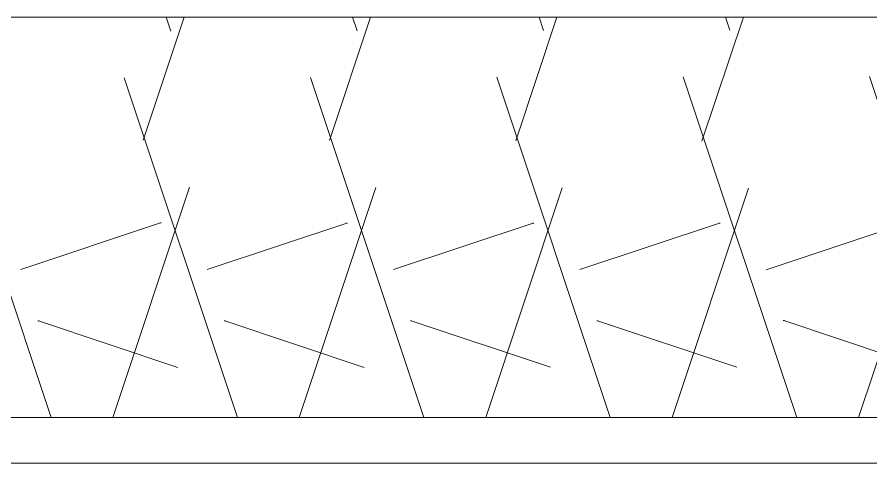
# Model space of a CAD drawing. Header units: inches. Extents: x -4169 to -1846, y 9706 to 12377.
# Drawn here: x -3201.75 to -3190.02, y 10355.1 to 10361.54 of the extents above; entities that cross this region are included whole.
import ezdxf

# ---------------------------------------------------------------- set-up
doc = ezdxf.new("R2010")
doc.units = ezdxf.units.IN
doc.header["$MEASUREMENT"] = 0
doc.layers.add('A-WALL', color=113, linetype='Continuous', lineweight=18)
doc.layers.add('A-WALL-PATT-4', color=111, linetype='Continuous', lineweight=9)

msp = doc.modelspace()

# ---------------------------------------------------------------- hatches: boundary and pattern name
at = {"layer": 'A-WALL-PATT-4'}
h = msp.add_hatch(dxfattribs=at)
h.set_pattern_fill('FP_12', color=256, style=0, pattern_type=2)
h.set_pattern_definition([(161.57, (0.32, 0.32), (-2.560496185, -0.000537386), [0, -18.214, 2.022, 0]), (18.43, (-0.32, 0.32), (-2.560496185, 0.000537386), [0, -18.214, 2.022, 0]), (108.43, (0.32, 0.32), (1.27922091, -6.400876726), [6.07, -14.166]), (71.57, (-0.32, 0.32), (1.27922091, 6.400876726), [6.07, -14.166])])
h.paths.add_polyline_path([(-3202.374, 10356.039), (-3184.424, 10356.039), (-3184.424, 10361.539), (-3202.374, 10361.539), (-3202.374, 10359.725)], flags=0)
h.paths.add_polyline_path([(-3144.424, 10356.039), (-3138.874, 10356.039), (-3138.874, 10361.539), (-3144.424, 10361.539), (-3144.424, 10356.727)], flags=0)
h = msp.add_hatch(dxfattribs=at)
h.set_pattern_fill('FP_1', color=256, style=0, pattern_type=2)
h.set_pattern_definition([(0, (0, 0), (20.48, 5.12), [0.845, -14.515, 0.845, -14.515, -81.92]), (0, (0, 0), (20.48, 5.12), [-30.72, 0.845, -29.875, 0.845, -14.515, -35.84]), (0, (0, 0), (20.48, 5.12), [-76.8, 0.845, -9.395, 0.845, -24.755]), (120, (7.68, 2.56), (-14.67405, 15.1762003), [0.845, -14.515, 0.845, -14.515, -81.92]), (120, (7.68, 2.56), (-14.67405, 15.1762003), [-30.72, 0.845, -29.875, 0.845, -14.515, -35.84]), (120, (7.68, 2.56), (-14.67405, 15.1762003), [-76.8, 0.845, -9.395, 0.845, -24.755]), (240, (10.24, 12.8), (-5.80595, -20.2962003), [0.845, -14.515, 0.845, -14.515, -81.92]), (240, (10.24, 12.8), (-5.80595, -20.2962003), [-30.72, 0.845, -29.875, 0.845, -14.515, -35.84]), (240, (10.24, 12.8), (-5.80595, -20.2962003), [-76.8, 0.845, -9.395, 0.845, -24.755])])
h.paths.add_polyline_path([(-3201.124, 10354.789), (-3184.424, 10354.789), (-3184.424, 10355.414), (-3208.499, 10355.414), (-3208.476, 10354.789), (-3202.374, 10354.789)], flags=0)
h.paths.add_polyline_path([(-3143.407, 10354.789), (-3140.124, 10354.789), (-3140.124, 10355.414), (-3144.424, 10355.414), (-3144.424, 10354.789)], flags=0)

# ---------------------------------------------------------------- linework, layer by layer
at = {"layer": 'A-WALL'}
for p, q in [((-3202.374, 10361.539), (-3184.424, 10361.539)), ((-3207.874, 10356.039), (-3184.424, 10356.039)), ((-3208.499, 10355.414), (-3184.424, 10355.414))]:
    msp.add_line(p, q, dxfattribs=at)

doc.saveas('drawing.dxf')
